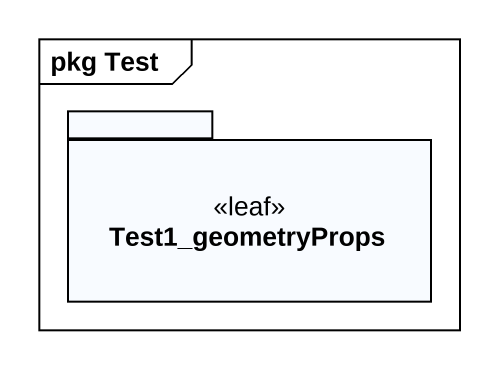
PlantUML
@startuml
mainframe pkg Test
package Test1_geometryProps <<leaf>> {
}
@enduml
